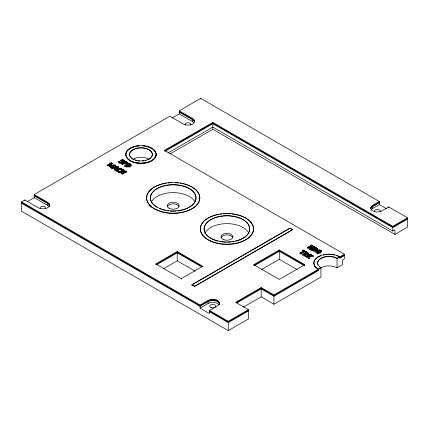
<?xml version="1.0" encoding="UTF-8"?>
<svg xmlns="http://www.w3.org/2000/svg" width="429" height="429" viewBox="0 0 429 429"><rect width="100%" height="100%" fill="white"/><g stroke="black" fill="none" stroke-linecap="round" stroke-linejoin="round"><path stroke-width="0.64" d="M117.809 170.635L119.214 171.176L118.999 171.9C112.403 170.801 121.391 165.497 122.421 169.981C121.107 169.471 118.715 168.404 117.75 170.608L117.75 170.393C118.2 168.999 121.203 168.173 121.52 170.023M320.501 253.169L320.501 252.3L318.758 251.297L318.184 251.625L318.951 252.349L318.184 251.844L318.758 251.512L320.501 252.52L318.774 253.512C311.663 253.089 319.836 247.007 321.707 251.383C320.447 250.809 317.203 249.721 317.101 252.472L317.042 252.011M131.145 164.908C130.668 167.6 126.507 167.342 124.844 165.819L128.909 163.143L130.807 164.312L131.145 165.127L129.826 163.626M317.771 249.63L317.444 248.509L315.546 247.345L311.481 250.016C313.175 251.474 316.833 251.78 317.771 249.41C316.452 251.523 313.234 251.233 311.481 249.796M129.413 164.093L129.413 164.312C130.185 165.508 130.266 164.977 129.413 164.093L126.464 165.792L127.059 166.238L126.464 165.792M316.05 248.509C316.822 249.705 316.902 249.179 316.05 248.289L313.1 250.209L316.05 248.289M118.495 161.76C119.176 163.186 121.664 163.755 122.656 162.414L122.126 160.827M122.324 161.218L122.324 161.433C121.445 160.264 123.568 160.071 123.729 161.17L124.678 161.32C124.485 158.944 119.235 159.4 121.471 161.953C120.286 163.186 119.627 160.795 118.495 161.545L118.495 162.414M121.257 162.146L121.471 161.733L120.924 160.585M156.038 156.403L156.038 153.459M313.792 263.803L314.312 260.88L315.535 259.111M120.924 160.8L120.962 160.269M126.571 162.8L126.346 163.218L126.603 162.591L126.024 162.098L124.683 163.138L126.024 162.318L126.603 162.806M127.751 163.117L127.327 162.248L125.477 161.213L121.471 163.867L122.447 164.43L124.099 163.481L126.534 164.028L127.569 163.546L127.751 162.902M307.609 253.646L307.025 254.225L307.647 253.432L307.051 252.938L305.705 253.77L306.268 254.241L305.705 253.77M302.493 255.362L302.493 254.494L303.475 255.057L305.094 254.124L304.735 256.006L305.759 256.596L306.172 254.74L305.872 254.461L305.872 255.33M309.969 255.7L312.35 255.362L313.374 256.172L310.317 256.333L309.293 255.84L309.776 256.397L309.255 258.617L308.199 258.006L308.59 256.274L307.089 257.143L306.108 256.799L307.089 257.362L308.59 256.274M308.199 258.006L308.59 256.494M308.703 254.874L308.617 253.367L306.515 252.048L302.493 254.494M306.515 252.048L306.515 252.268C309.593 252.67 308.783 255.99 305.872 254.676L306.172 254.74M304.735 256.006L305.094 254.124M317.042 252.231L317.128 251.753M156.038 155.748C152.831 163.503 142.326 164.2 135.156 162.709C129.735 162.157 122.501 155.872 127.52 150.563M117.653 168.86L116.602 170.034M317.128 251.973C318.366 250.01 320.388 251.179 321.707 251.598C320.79 249.351 316.795 249.775 315.889 251.871L315.889 251.651M118.999 172.549L119.214 171.176M124.844 166.468L124.844 165.599C126.598 167.031 129.815 167.321 131.135 165.213L131.135 166.082M118.495 161.545C119.176 162.966 121.664 163.54 122.656 162.194M112.822 165.867L109.744 166.586L109.234 166.291L110.816 164.194M109.234 166.291L110.489 164.564M112.253 163.315L110.564 165.857L112.253 163.315L111.17 162.784L107.094 165.455L107.99 165.969L110.339 164.522M121.471 163.653L122.447 164.216L124.099 163.261L126.142 163.857L127.713 163.117M120.962 160.489L122.217 159.749M305.872 254.461L307.389 254.67L308.703 254.006M111.846 167.98L112.752 168.506L114.259 167.996L115.347 168.629L114.484 169.718L115.433 170.27L118.345 166.833L117.208 166.275L111.846 167.98L111.846 168.844M115.433 170.27L118.345 167.047L117.208 166.275M127.059 166.023L128.528 165.943L129.901 165.074M313.1 249.994L314.736 250.257L316.538 249.27M114.484 170.372L114.484 169.503L115.347 168.629M122.142 160.87L123.048 160.682L123.729 161.384M115.792 168.399L117.401 166.811L115.792 168.399L115.031 167.739L117.401 166.811M127.815 150.22L128.92 149.265M316.194 258.451L318.243 256.95L320.838 255.77M125.477 161.213L124.984 161.62M306.108 256.58L310.178 254.124L311.331 254.692L310.424 255.437M119.096 172.163L120.061 172.721L121.975 171.616L123.22 172.549L121.975 171.836L120.061 172.941L119.096 172.383L123.166 169.712L124.308 170.27L124.308 171.139M119.096 172.383L123.166 169.712M307.523 248.38L307.523 247.512L311.599 245.061L312.741 245.833L311.041 246.814L312.741 245.619M307.523 247.512L308.489 248.069L310.408 246.965L311.647 247.898L310.408 247.184L308.489 248.289L307.523 247.731L311.599 245.061M107.094 165.455L111.17 162.784M305.705 253.984L307.051 252.938M315.165 250.139L316.366 249.453M107.094 165.235L107.99 165.755L110.816 163.98M129.354 148.976L130.228 148.402M164.473 150.992L164.473 150.338L344.433 254.236L344.433 258.891L342.417 260.049L342.417 264.704L337.044 267.803A11.395 6.58 0 0 0 320.93 267.803L273.927 294.943L261.17 287.575L235.65 302.306L248.407 309.674L248.407 318.978L228.266 330.609L21.45 211.207L21.45 201.898L24.807 199.962L38.235 207.716A6.65 3.84 0 0 0 47.635 207.716A6.65 3.84 0 0 0 47.635 202.29L34.207 194.535L34.207 197.635L47.635 205.389A6.65 3.84 0 0 1 48.691 206.183M34.207 194.535L169.846 116.227L183.274 123.976A6.65 3.84 0 0 0 192.675 123.976A6.65 3.84 0 0 0 192.675 118.549L179.247 110.795L179.247 113.9L192.675 121.654A6.65 3.84 0 0 1 193.731 122.447M179.247 110.795L200.734 98.391L379.349 201.512L379.349 204.617L386.534 208.762M27.022 201.786L34.207 197.635M172.061 118.05L179.247 113.9M110.564 165.637L114.457 164.682L115.519 165.192L111.272 167.862L110.35 167.117L113.422 165.701M110.35 167.331L112.913 165.948M110.35 167.117L111.272 167.648L115.519 165.192M121.471 163.867L124.48 162.13M124.844 165.599L128.357 163.572M126.464 166.012L129.413 164.312M124.93 171.562L123.852 172.185L122.608 171.466L124.308 170.27M122.608 171.466L124.308 170.485L123.166 169.932M126.517 172.41L126.517 171.541L125.466 171.037L126.517 171.756L122.265 174.212L121.3 173.654L123.22 172.335M122.608 171.251L123.852 171.965L125.466 171.037M121.3 173.654L122.737 172.828M121.3 173.439L122.265 173.997L126.517 171.541M164.473 150.338L212.822 122.426L392.776 226.324L407.55 217.793L407.55 227.102L394.927 234.39L212.822 129.252L170.12 153.904M165.052 150.659L212.822 123.08L392.776 226.973L407.55 218.447M165.052 151.308L212.822 123.729L392.776 227.627L407.55 219.096M167.927 152.997L212.822 127.081L392.776 230.974L394.927 229.735L394.927 234.39M177.231 251.523L155.743 263.926L181.263 278.662L202.751 266.253L177.231 251.523L177.231 260.827L195.211 271.208M155.743 264.58L177.231 252.172L202.172 266.57M156.312 264.902L177.231 252.826L201.587 266.886M163.663 268.661L177.231 260.827M192.004 285.516L192.004 284.647L290.042 228.046L292.728 229.595L194.691 286.411L192.004 284.861L231.451 262.087M232.615 261.417L290.042 228.26L292.728 229.815M192.004 284.647L194.691 286.197L292.728 229.595M253.78 264.704L279.295 249.973L304.815 264.704L279.295 279.435L253.78 264.704L253.78 265.353L279.295 250.622L304.815 265.353M254.359 265.669L279.295 251.276L304.236 265.669M200.064 305.024L208.119 300.37A6.65 3.84 0 0 1 217.519 300.37A6.65 3.84 0 0 1 217.519 305.797L209.465 310.451L209.465 313.551L200.064 308.124L200.064 305.024L21.45 201.898M261.32 269.653L279.295 259.277L297.276 269.653M407.55 217.793L388.749 206.939L382.035 210.816A6.65 3.84 0 0 1 372.635 210.816A6.65 3.84 0 0 1 372.635 205.389L379.349 201.512M379.349 202.166L372.635 206.043A6.65 3.84 0 0 0 370.688 208.757M379.349 202.815L372.635 206.692A6.65 3.84 0 0 0 370.913 208.414M200.064 308.124L208.119 303.469A6.65 3.84 0 0 1 218.576 304.268M370.913 210.21A6.65 3.84 0 0 1 372.635 208.489L379.349 204.617M302.391 250.348L303.491 251.196L302.391 250.563L303.03 249.978L306.188 251.802L306.188 252.67M302.391 250.563L303.03 249.978M303.555 250.498L306.188 252.021L305.555 252.386L304.467 251.759L300.927 253.807L299.951 253.239L303.491 250.981M299.951 253.239L303.491 251.196M299.951 253.024L300.927 253.587L304.467 251.544L305.555 252.172L306.188 251.802M309.733 249.657L309.733 248.788L311.647 247.683M311.041 246.6L312.285 247.313L313.899 246.385L314.945 246.889L310.698 249.56L309.733 249.002L311.647 247.898M312.821 247.222L313.899 246.6L314.945 247.104M309.733 248.788L310.698 249.346L314.945 246.889M311.481 250.016L314.993 247.769M306.006 252.466L302.493 254.708L303.475 255.276L305.175 254.445M306.108 256.799L309.625 254.553M309.969 255.48L311.331 254.692M317.101 252.252L318.039 252.654L318.951 252.129M315.889 252.177L318.232 253.287L320.501 252.3M236.229 302.627L261.17 288.229L273.927 295.592L318.243 270.007M236.813 302.944L261.17 288.878L273.927 296.246L318.243 270.656L318.243 269.139A15.192 8.773 0 0 1 318.243 256.735A15.192 8.773 0 0 1 339.73 256.735L339.73 258.253L344.433 255.539M243.189 307.261L261.17 296.879L273.927 304.247L320.93 277.107L320.93 267.589A11.395 6.58 0 0 1 320.93 258.285A11.395 6.58 0 0 1 337.044 258.285L339.73 256.735M318.243 269.139L320.93 267.589M209.465 310.451L228.266 321.305L248.407 309.674M344.433 254.236L337.044 258.499A11.395 6.58 0 0 0 323.289 257.454A11.395 6.58 0 0 0 317.98 264.854M248.407 310.328L228.266 321.954L209.465 311.1M339.73 257.604L344.433 254.89M248.407 310.977L228.266 322.608L209.465 311.754M130.727 148.15L131.724 147.646M128.094 166.061L128.898 165.782M117.401 167.031L115.031 167.959M124.683 162.923L126.346 163.004M132.277 147.431L134.567 146.67M119.064 168.345L118.093 168.64M116.527 166.554L111.846 168.195L112.752 168.72L114.259 168.216L115.347 168.844M109.234 166.077L109.744 166.372L113.422 165.481M112.178 165.374L113.315 165.133M135.156 146.498L136.411 146.251M323.171 255.051L324.426 254.805M306.268 254.027L307.025 254.006M137.693 146.058L138.991 145.908M325.702 254.606L332.271 254.606M123.729 161.17L124.678 161.1M309.293 255.84L313.374 255.952M121.52 169.804L122.421 169.981M142.959 145.908L144.257 146.058M116.602 170.56L117.685 171.38L118.999 171.68M317.331 252.466L318.039 252.654M123.252 159.894L122.565 159.754M121.144 168.517L120.099 168.291M118.243 170.946L119.214 171.396M145.533 146.251L146.788 146.498M333.548 254.805L334.802 255.051M147.383 146.67L148.568 147.008M149.12 147.222L151.217 148.15M336.583 255.555L339.232 256.698M125.477 161.433L126.464 161.685M119.514 161.401L119.836 162.157L120.297 162.21M307.051 253.153L307.647 253.646M311.599 245.281L312.741 245.833M111.17 163.004L112.253 163.535M311.331 254.912L310.178 254.124M317.669 248.809L315.546 247.345M129.537 163.465L128.909 163.143M179.247 111.449L192.675 119.203A6.65 3.84 0 0 1 194.396 120.924M179.247 112.098L192.675 119.852A6.65 3.84 0 0 1 194.396 121.573M311.041 246.814L311.867 247.292M313.374 256.172L312.35 255.362M304.735 255.786L305.759 256.596M308.199 257.786L309.255 258.617M115.031 167.739L115.792 168.184M114.484 169.503L115.433 170.05M34.207 195.184L47.635 202.938A6.65 3.84 0 0 1 49.356 206.644M34.207 195.838L47.635 203.593A6.65 3.84 0 0 1 49.587 206.306M21.45 202.552L200.064 305.673L208.119 301.019A6.65 3.84 0 0 1 216.146 300.413A6.65 3.84 0 0 1 219.24 304.729M21.45 203.201L200.064 306.322L208.119 301.673A6.65 3.84 0 0 1 215.363 300.842A6.65 3.84 0 0 1 219.471 304.386M318.243 269.358L314.95 266.511L313.792 263.154M124.678 161.32L123.852 160.151M122.362 169.493L121.643 168.758M127.692 162.902L126.727 161.83M153.03 149.265L155.647 152.333M122.673 162.167L122.474 161.454M308.73 253.587L308.757 254.016M392.776 226.324L392.776 230.974M388.749 206.939L388.749 207.593M372.635 205.389L372.635 208.489M337.044 258.285L337.044 267.803M321.648 251.11L321.707 251.598M320.736 251.244L320.812 252.29M319.75 250.59L319.75 251.458M319.449 250.568L319.449 251.437M319.144 250.59L319.144 251.458M318.184 251.625L318.184 252.493M317.674 253.207L317.674 254.075M317.342 250.027L317.38 250.472M316.897 250.332L316.94 250.692M316.645 248.9L316.634 249.308M316.495 250.541L316.495 251.41M315.83 267.54L315.83 268.189M314.95 266.511L314.95 267.16M310.698 249.346L310.698 250.214M310.408 246.965L310.408 247.833M310.317 256.118L310.317 256.982M308.312 254.376L308.312 255.244M307.647 253.432L307.609 253.866M307.298 253.072L307.298 253.941M300.927 253.587L300.927 254.456M279.295 249.973L279.295 259.277M273.927 294.943L273.927 304.247M261.17 287.575L261.17 296.879M228.266 321.305L228.266 330.609M212.822 122.426L212.822 129.252M208.119 300.37L208.119 303.469M200.734 98.391L200.734 99.045M192.675 118.549L192.675 121.654M181.263 278.662L181.263 279.311M142.959 163.299L142.959 163.953M138.991 163.299L138.991 163.953M129.923 164.505L129.998 165.106M129.73 164.307L129.73 165.176M129.73 165.256L129.204 165.615M129.456 166.506L129.456 167.374M128.957 164.35L128.957 165.219M127.692 162.682L127.713 163.336M127.295 163.524L127.295 164.393M126.603 162.591L126.571 163.015M126.448 166.463L126.448 167.331M126.298 156.875L126.298 157.523M126.271 162.226L126.271 163.095M126.158 162.167L126.158 163.036M126.024 162.098L126.024 162.966M124.099 163.261L124.099 164.13M122.603 161.701L122.656 162.414M122.238 162.655L122.238 163.524M122.142 160.655L122.126 161.041M121.975 171.616L121.975 172.485M121.471 161.733L121.45 162.173M120.753 169.042L120.753 169.911M119.675 162.645L119.675 163.513M119.546 169.037L119.546 169.905M118.517 171.627L118.517 172.496M118.345 166.833L118.345 167.696M117.31 171.192L117.31 172.061M116.715 170.645L116.715 171.509M116.221 167.326L116.221 168.189M111.62 165.98L111.62 166.849M111.197 165.031L111.197 165.9M47.635 202.29L47.635 205.389M24.807 199.962L24.807 200.611M192.492 187.457A26.587 15.353 0 0 1 191.677 209.068A26.587 15.353 0 0 1 154.242 208.784A26.587 15.353 0 0 1 154.402 187.167M154.901 186.888A26.587 15.353 0 0 1 156.472 186.095M157.019 185.843A26.587 15.353 0 0 1 162.393 183.998M163.031 183.843A26.587 15.353 0 0 1 166.323 183.194M168.018 182.969A26.587 15.353 0 0 1 171.466 182.706M175.52 182.733A26.587 15.353 0 0 1 178.389 182.969M180.083 183.194A26.587 15.353 0 0 1 181.199 183.381M182.298 183.596A26.587 15.353 0 0 1 183.381 183.843M184.02 183.998A26.587 15.353 0 0 1 186.497 184.727M187.098 184.937A26.587 15.353 0 0 1 189.393 185.843M189.934 186.095A26.587 15.353 0 0 1 192.004 187.167M249.951 221.364A26.587 15.353 0 0 1 227.359 244.385A26.587 15.353 0 0 1 203.475 221.798M204.815 220.511A26.587 15.353 0 0 1 207.164 218.763M208.119 218.184A26.587 15.353 0 0 1 210.189 217.106M210.736 216.859A26.587 15.353 0 0 1 213.626 215.744M214.232 215.546A26.587 15.353 0 0 1 216.747 214.854M217.283 214.731A26.587 15.353 0 0 1 218.377 214.5M220.039 214.21A26.587 15.353 0 0 1 221.734 213.98M223.45 213.819A26.587 15.353 0 0 1 230.394 213.819M232.11 213.98A26.587 15.353 0 0 1 236.561 214.731M237.098 214.854A26.587 15.353 0 0 1 239.613 215.546M240.219 215.744A26.587 15.353 0 0 1 243.109 216.859M243.656 217.106A26.587 15.353 0 0 1 249.501 220.93M151.094 207.202A26.587 15.353 0 0 1 150.177 206.349M149.753 205.915A26.587 15.353 0 0 1 148.986 205.008M253.496 230.191A26.587 15.353 0 0 1 253.383 231.193M207.186 235.618A22.791 13.16 0 0 1 213.047 218.597A22.791 13.16 0 0 1 243.039 219.734A22.791 13.16 0 0 1 245.002 237.049M244.541 237.387A22.791 13.16 0 0 1 238.32 240.433M237.8 240.599A22.791 13.16 0 0 1 235.644 241.195M233.966 241.554A22.791 13.16 0 0 1 232.824 241.747M231.075 241.977A22.791 13.16 0 0 1 227.52 242.192M226.324 242.192A22.791 13.16 0 0 1 222.184 241.908M221.026 241.747A22.791 13.16 0 0 1 219.879 241.554M218.2 241.195A22.791 13.16 0 0 1 216.044 240.599M215.53 240.433A22.791 13.16 0 0 1 207.566 235.988M320.93 267.803A11.395 6.58 0 0 1 319.117 266.441M156.038 153.4A15.192 8.773 0 0 1 135.156 162.645A15.192 8.773 0 0 1 131.724 147.581M132.255 147.356A15.192 8.773 0 0 1 134.55 146.589M135.156 146.439A15.192 8.773 0 0 1 136.406 146.176M137.039 146.069A15.192 8.773 0 0 1 138.991 145.844M142.959 145.844A15.192 8.773 0 0 1 144.905 146.069M145.544 146.176A15.192 8.773 0 0 1 146.788 146.439M147.394 146.589A15.192 8.773 0 0 1 148.568 146.943M149.136 147.142A15.192 8.773 0 0 1 155.647 152.274M129.676 155.4A11.395 6.58 0 0 1 142.46 148.021A11.395 6.58 0 0 1 151.501 157.062M150.842 157.829A11.395 6.58 0 0 1 147.908 159.76M146.235 160.376A11.395 6.58 0 0 1 145.334 160.623M143.924 160.896A11.395 6.58 0 0 1 142.46 161.063M139.484 161.063A11.395 6.58 0 0 1 138.025 160.896M136.61 160.623A11.395 6.58 0 0 1 135.709 160.376M134.036 159.76A11.395 6.58 0 0 1 132.915 159.197M131.934 158.548A11.395 6.58 0 0 1 131.102 157.829M130.443 157.062A11.395 6.58 0 0 1 129.966 156.247M155.121 206.033A22.791 13.16 0 0 1 158.553 187.945A22.791 13.16 0 0 1 190.009 189.135A22.791 13.16 0 0 1 189.318 207.33M188.787 207.625A22.791 13.16 0 0 1 187.661 208.194M187.076 208.462A22.791 13.16 0 0 1 182.475 210.044M181.928 210.178A22.791 13.16 0 0 1 177.944 210.896M176.18 211.068A22.791 13.16 0 0 1 170.227 211.068M168.463 210.896A22.791 13.16 0 0 1 167.305 210.736M165.594 210.424A22.791 13.16 0 0 1 164.484 210.178M163.937 210.044A22.791 13.16 0 0 1 161.808 209.416M161.17 209.196A22.791 13.16 0 0 1 159.331 208.462M157.089 207.33A22.791 13.16 0 0 1 155.588 206.37M132.915 159.256A11.395 6.58 0 0 1 149.029 159.256M204.906 233.387A22.791 13.16 0 0 1 226.925 223.632A22.791 13.16 0 0 1 248.938 233.387M151.19 202.37A22.791 13.16 0 0 1 172.705 192.621A22.791 13.16 0 0 1 194.938 201.823M167.428 206.435A5.985 3.453 0 0 1 173.203 203.872A5.985 3.453 0 0 1 178.984 206.435M221.144 237.446A5.985 3.453 0 0 1 226.925 234.888A5.985 3.453 0 0 1 232.7 237.446M185.51 125.188A2.847 1.646 0 0 1 187.977 122.721A2.847 1.646 0 0 1 190.444 125.188M40.187 208.532A2.847 1.646 0 0 1 42.938 206.456A2.847 1.646 0 0 1 45.689 208.532M374.399 211.658A3.041 1.754 0 0 1 377.332 209.449A3.041 1.754 0 0 1 380.271 211.658M210.736 241.001A26.587 15.353 0 0 0 253.282 230.823A26.587 15.353 0 0 0 216.747 214.639A26.587 15.353 0 0 0 210.736 241.001M215.53 240.219A22.791 13.16 0 0 0 249.716 228.823A22.791 13.16 0 0 0 215.53 217.428A22.791 13.16 0 0 0 215.53 240.219M131.724 161.283A15.192 8.773 0 0 0 156.038 155.47A15.192 8.773 0 0 0 135.156 146.219A15.192 8.773 0 0 0 131.724 161.283M135.274 160.022A11.395 6.58 0 0 0 152.37 154.327A11.395 6.58 0 0 0 135.274 148.627A11.395 6.58 0 0 0 135.274 160.022M157.019 209.985A26.587 15.353 0 0 0 199.565 199.812A26.587 15.353 0 0 0 163.031 183.623A26.587 15.353 0 0 0 157.019 209.985M159.331 208.247A22.791 13.16 0 0 0 195.801 199.523A22.791 13.16 0 0 0 164.484 185.65A22.791 13.16 0 0 0 159.331 208.247M168.972 208.221A5.985 3.453 0 0 0 178.984 206.671A5.985 3.453 0 0 0 171.654 202.44A5.985 3.453 0 0 0 168.972 208.221M223.933 239.784A5.985 3.453 0 0 0 232.904 236.792A5.985 3.453 0 0 0 223.933 233.8A5.985 3.453 0 0 0 223.933 239.784M211.304 307.706A3.041 1.754 0 0 0 215.862 306.183A3.041 1.754 0 0 0 211.304 304.665A3.041 1.754 0 0 0 211.304 307.706"/></g></svg>
